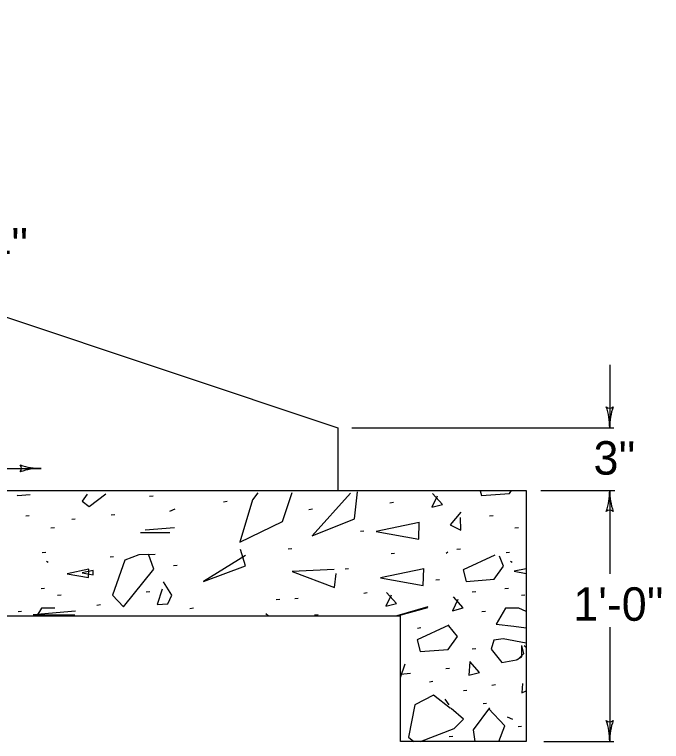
# Model space of a CAD drawing. Extents: x 1000 to 1036.3, y 1000 to 1022.
# Drawn here: x 1014.824 to 1018.691, y 1009.691 to 1014.035 of the extents above; entities that cross this region are included whole.
import ezdxf

# ---------------------------------------------------------------- set-up
doc = ezdxf.new("R2010")
doc.units = 0
doc.layers.add('Level 1', color=7, linetype='Continuous')

msp = doc.modelspace()

# ---------------------------------------------------------------- linework, layer by layer
at = {"layer": 'Level 1'}
for p, q in [((1009.35, 1014.0351), (1016.7566, 1011.5663)), ((1018.3813, 1011.9413), (1018.3813, 1011.5663)), ((1016.7566, 1011.5663), (1016.7566, 1011.1913)), ((1016.8393, 1011.5663), (1018.4064, 1011.5663)), ((1013.9446, 1011.3232), (1014.9828, 1011.3232)), ((1012.7719, 1011.1913), (1017.8813, 1011.1913)), ((1017.8813, 1011.1913), (1017.8813, 1009.6913)), ((1017.9689, 1011.1913), (1018.4129, 1011.1913)), ((1018.3813, 1011.1913), (1018.3813, 1010.6935)), ((1009.35, 1010.4413), (1017.1313, 1010.4413)), ((1017.1313, 1009.6913), (1017.1313, 1010.4413)), ((1018.3813, 1010.3735), (1018.3813, 1009.6913)), ((1017.8813, 1009.6913), (1017.1313, 1009.6913)), ((1017.9885, 1009.6913), (1018.4064, 1009.6913))]:
    msp.add_line(p, q, dxfattribs=at)
for points in [[(1014.8403, 1011.1657), (1014.8418, 1011.1604)], [(1014.8418, 1011.1604), (1014.9164, 1011.1663)], [(1015.2576, 1011.1692), (1015.2277, 1011.1278)], [(1015.2704, 1011.0958), (1015.3686, 1011.1701)], [(1016.2785, 1011.1778), (1016.2458, 1011.1358)], [(1016.4245, 1011.0051), (1016.4833, 1011.1795)], [(1016.8326, 1011.1758), (1016.6032, 1010.9197)], [(1016.8566, 1011.0211), (1016.874, 1011.1828)], [(1017.3495, 1011.1573), (1017.3175, 1011.0907), (1017.3815, 1011.1067), (1017.3228, 1011.1733)], [(1017.6072, 1011.189), (1017.6149, 1011.1604)], [(1017.6149, 1011.1604), (1017.783, 1011.1738)], [(1017.783, 1011.1738), (1017.7952, 1011.1906)], [(1015.2277, 1011.1278), (1015.2704, 1011.0958)], [(1015.6514, 1011.1575), (1015.63, 1011.1548)], [(1016.0945, 1011.1248), (1016.0732, 1011.1221)], [(1016.2458, 1011.1358), (1016.1711, 1010.8823)], [(1017.0893, 1011.1183), (1017.068, 1011.1156)], [(1015.7825, 1011.0798), (1015.7505, 1011.0664)], [(1016.605, 1011.079), (1016.5837, 1011.0763)], [(1014.9118, 1011.0397), (1014.8905, 1011.037)], [(1015.4223, 1011.0463), (1015.401, 1011.0436)], [(1017.4913, 1011.0611), (1017.4273, 1010.9864), (1017.4913, 1010.9544), (1017.4887, 1011.0291)], [(1017.6849, 1011.0397), (1017.6636, 1011.037)], [(1015.1867, 1011.0201), (1015.1653, 1011.0174)], [(1016.1711, 1010.8823), (1016.4245, 1011.0051)], [(1016.6032, 1010.9197), (1016.8566, 1011.0211)], [(1017.2433, 1010.9998), (1016.9846, 1010.9463), (1017.2407, 1010.901), (1017.2433, 1011.0024)], [(1015.0623, 1010.9678), (1015.041, 1010.9651)], [(1015.7792, 1010.968), (1015.6053, 1010.9534)], [(1016.9126, 1010.9481), (1016.8913, 1010.9454)], [(1017.8354, 1010.9678), (1017.8141, 1010.9651)], [(1015.5775, 1010.9395), (1015.7514, 1010.9395)], [(1015.01, 1010.8211), (1014.9887, 1010.8184)], [(1015.6652, 1010.8088), (1015.5664, 1010.8061), (1015.4838, 1010.7741), (1015.4091, 1010.566), (1015.4758, 1010.4967), (1015.6572, 1010.7208), (1015.6251, 1010.8114)], [(1016.2047, 1010.802), (1015.954, 1010.6473), (1016.2047, 1010.7407), (1016.1753, 1010.8393)], [(1016.4807, 1010.8433), (1016.4593, 1010.8407)], [(1017.0958, 1010.8145), (1017.0745, 1010.8118)], [(1017.414, 1010.8221), (1017.4033, 1010.8141)], [(1017.4886, 1010.8407), (1017.4672, 1010.838)], [(1017.7831, 1010.8211), (1017.7618, 1010.8184)], [(1015.4158, 1010.7949), (1015.3944, 1010.7923)], [(1017.694, 1010.8046), (1017.5047, 1010.7166), (1017.5233, 1010.6473), (1017.6913, 1010.6606), (1017.7473, 1010.7379), (1017.7233, 1010.7993)], [(1015.025, 1010.7608), (1015.0143, 1010.7661)], [(1015.7953, 1010.7425), (1015.774, 1010.7398)], [(1017.2695, 1010.7222), (1017.0108, 1010.6688), (1017.2668, 1010.6235), (1017.2695, 1010.7248)], [(1017.7981, 1010.7608), (1017.7874, 1010.7661)], [(1015.2671, 1010.7199), (1015.1377, 1010.6933), (1015.2658, 1010.6705), (1015.2671, 1010.7213)], [(1015.2935, 1010.7124), (1015.2288, 1010.699), (1015.2928, 1010.6877), (1015.2935, 1010.7131)], [(1016.7338, 1010.7181), (1016.4832, 1010.7074), (1016.7365, 1010.6113), (1016.7472, 1010.6941)], [(1016.821, 1010.7229), (1016.7997, 1010.7203)], [(1017.8813, 1010.7229), (1017.8093, 1010.7081)], [(1017.8093, 1010.7081), (1017.8813, 1010.6953)], [(1015.7052, 1010.6007), (1015.6758, 1010.51), (1015.7398, 1010.5127), (1015.7638, 1010.566), (1015.7132, 1010.646)], [(1017.3642, 1010.6574), (1017.3428, 1010.6548)], [(1015.0034, 1010.6051), (1014.9821, 1010.6024)], [(1017.7765, 1010.6051), (1017.7552, 1010.6024)], [(1015.1016, 1010.5658), (1015.0803, 1010.5632)], [(1015.6318, 1010.5854), (1015.6104, 1010.5828)], [(1016.9323, 1010.5789), (1016.9109, 1010.5763)], [(1017.0746, 1010.5656), (1017.0426, 1010.4989), (1017.1066, 1010.5149), (1017.0479, 1010.5816)], [(1017.4738, 1010.5394), (1017.4418, 1010.4728), (1017.5058, 1010.4888), (1017.4472, 1010.5554)], [(1017.5802, 1010.5854), (1017.5588, 1010.5828)], [(1017.8747, 1010.5658), (1017.8533, 1010.5632)], [(1015.3373, 1010.5069), (1015.3159, 1010.5043)], [(1016.4087, 1010.5397), (1016.3873, 1010.537)], [(1016.5199, 1010.5462), (1016.4986, 1010.5435)], [(1014.866, 1010.4677), (1014.8447, 1010.465)], [(1015.1877, 1010.47), (1014.9343, 1010.4487), (1015.185, 1010.4487)], [(1014.985, 1010.4887), (1014.9573, 1010.4413)], [(1015.065, 1010.4887), (1014.985, 1010.4887)], [(1015.8936, 1010.4873), (1015.8722, 1010.4846)], [(1017.294, 1010.4967), (1017.1082, 1010.4413)], [(1017.1132, 1010.4413), (1017.294, 1010.4913)], [(1017.6391, 1010.4677), (1017.6178, 1010.465)], [(1017.7581, 1010.4887), (1017.7021, 1010.3927)], [(1017.8381, 1010.4887), (1017.7581, 1010.4887)], [(1017.8813, 1010.4688), (1017.8381, 1010.4887)], [(1016.3408, 1010.4413), (1016.3258, 1010.454)], [(1016.6378, 1010.448), (1016.6163, 1010.4453)], [(1017.4192, 1010.3858), (1017.2298, 1010.2977), (1017.2484, 1010.2283), (1017.4165, 1010.2417), (1017.4725, 1010.319), (1017.4189, 1010.3831)], [(1017.7021, 1010.3927), (1017.8088, 1010.3793)], [(1017.8088, 1010.3793), (1017.8813, 1010.3706)], [(1017.2529, 1010.3695), (1017.2316, 1010.3668)], [(1017.6888, 1010.2967), (1017.6728, 1010.2433)], [(1017.7448, 1010.3047), (1017.6888, 1010.2967)], [(1017.8813, 1010.2788), (1017.7448, 1010.3047)], [(1017.8674, 1010.2166), (1017.8568, 1010.2646)], [(1017.8568, 1010.1979), (1017.8568, 1010.2646)], [(1017.8701, 1010.2646), (1017.8808, 1010.2566)], [(1017.5802, 1010.2451), (1017.5588, 1010.2424)], [(1017.6728, 1010.2433), (1017.7368, 1010.1633)], [(1017.8301, 1010.1793), (1017.8674, 1010.2166)], [(1017.5451, 1010.1666), (1017.54, 1010.0867), (1017.604, 1010.1027), (1017.5453, 1010.1693)], [(1017.7368, 1010.1633), (1017.8248, 1010.1793)], [(1017.8248, 1010.1793), (1017.8568, 1010.1979)], [(1017.1313, 1010.0735), (1017.1579, 1010.1553)], [(1017.4231, 1010.1273), (1017.4018, 1010.1247)], [(1017.1899, 1010.0966), (1017.1313, 1010.0917)], [(1017.3249, 1010.0488), (1017.3036, 1010.0461)], [(1017.698, 1010.0292), (1017.6767, 1010.0265)], [(1017.8594, 1010.0379), (1017.8568, 1009.9819)], [(1017.5278, 1009.9964), (1017.5065, 1009.9938)], [(1017.8568, 1009.9819), (1017.8813, 1009.9943)], [(1017.3287, 1009.9686), (1017.2167, 1009.9099)], [(1017.43, 1009.8886), (1017.3287, 1009.9686)], [(1017.3953, 1009.9446), (1017.4193, 1009.9099)], [(1017.2167, 1009.9099), (1017.1793, 1009.7178)], [(1017.6457, 1009.9179), (1017.6243, 1009.9153)], [(1017.5073, 1009.8245), (1017.4328, 1009.8877)], [(1017.6632, 1009.8923), (1017.566, 1009.7605)], [(1017.7554, 1009.7845), (1017.6568, 1009.8886)], [(1017.4513, 1009.7685), (1017.5073, 1009.8245)], [(1017.7688, 1009.8378), (1017.8008, 1009.8245)], [(1017.2502, 1009.6913), (1017.4513, 1009.7685)], [(1017.7181, 1009.6913), (1017.7554, 1009.7845)], [(1017.8551, 1009.7804), (1017.8338, 1009.7778)], [(1017.566, 1009.7605), (1017.5743, 1009.6913)], [(1017.1793, 1009.7178), (1017.2096, 1009.6913)], [(1017.4428, 1009.7215), (1017.4214, 1009.7188)]]:
    msp.add_lwpolyline(points, dxfattribs=at)
for centre, radius, start, end in [((1018.3814, 1011.7149), 0.0312, 228.7746, 310.8913), ((1017.9907, 1011.5663), 0.3906, 0, 18.6688), ((1018.772, 1011.5663), 0.3906, 161.3472, 179.9939), ((1017.9907, 1011.5663), 0.3906, 359.9878, 0), ((1014.8342, 1011.3232), 0.0312, 318.7746, 40.8913), ((1014.9828, 1011.7138), 0.3906, 251.3472, 269.9939), ((1014.9828, 1010.9325), 0.3906, 90, 108.6688), ((1014.9828, 1010.9325), 0.3906, 89.9878, 90), ((1017.9907, 1011.1913), 0.3906, 341.3472, 359.9939), ((1018.772, 1011.1913), 0.3906, 179.9878, 180), ((1018.772, 1011.1913), 0.3906, 180, 198.6688), ((1018.3813, 1011.0428), 0.0312, 48.7746, 130.8913), ((1018.3814, 1009.8399), 0.0312, 228.7746, 310.8913), ((1017.9907, 1009.6913), 0.3906, 0, 18.6688), ((1018.772, 1009.6913), 0.3906, 161.3472, 179.9939), ((1017.9907, 1009.6913), 0.3906, 359.9878, 0)]:
    msp.add_arc(centre, radius, start, end, dxfattribs=at)

# ---------------------------------------------------------------- texts
for s, p in [("4''", (1014.6547, 1012.5589)), ("3''", (1018.2848, 1011.2857)), ("1'-0''", (1018.1645, 1010.4124))]:
    msp.add_text(s, height=0.2, dxfattribs=at).set_placement(p)

doc.saveas('drawing.dxf')
